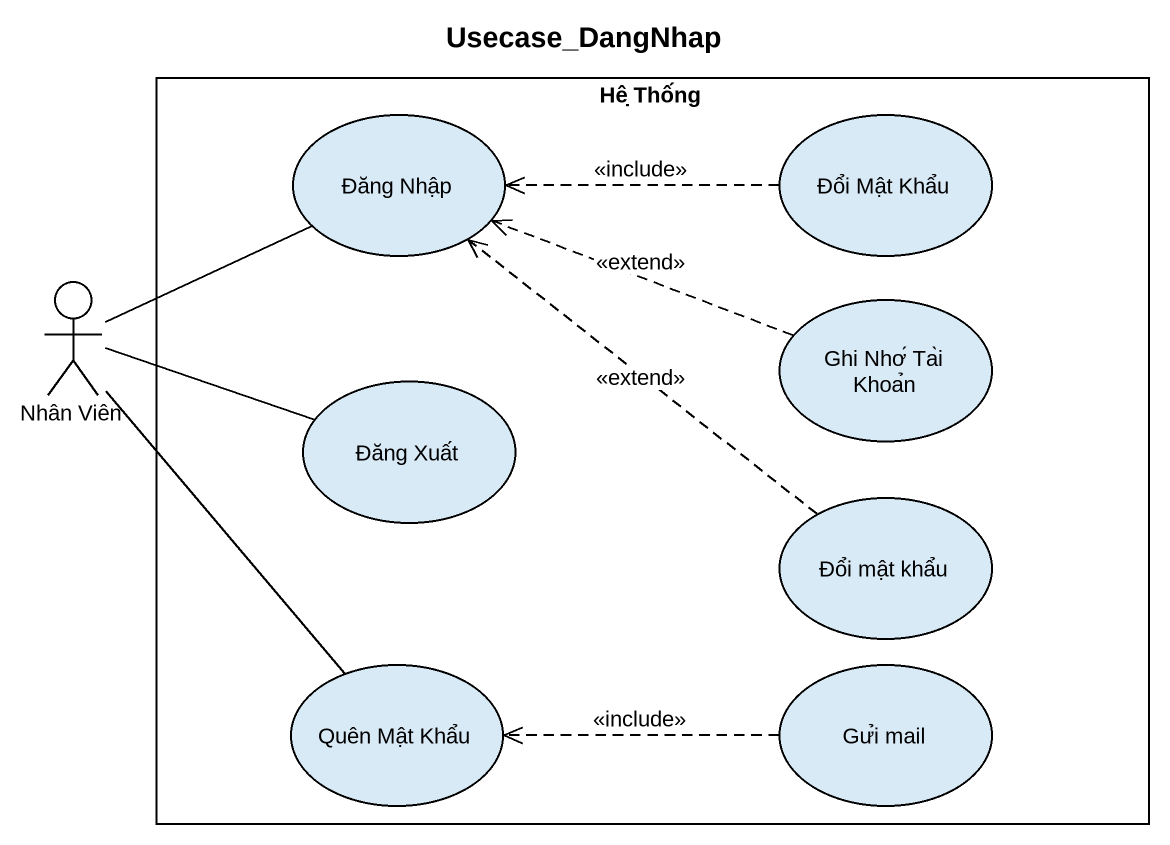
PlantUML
@startuml
title Usecase_DangNhap
rectangle "Hệ Thống" as Hê_Thô_ng {
  usecase "Đăng Nhập" as Đăng_Nhâ_p
  usecase "Đổi Mật Khẩu" as Đô_i_Mâ_t_Khâ_u
  usecase "Ghi Nhớ Tài Khoản" as Ghi_Nhơ_Ta_i_Khoa_n
  usecase "Đăng Xuất" as Đăng_Xuâ_t
  usecase "Đổi mật khẩu" as Đô_i_mâ_t_khâ_u
  usecase "Quên Mật Khẩu" as Quên_Mâ_t_Khâ_u
  usecase "Gửi mail" as Gư_i_mail
}
actor "Nhân Viên" as Nhân_Viên
Đô_i_Mâ_t_Khâ_u .left.> Đăng_Nhâ_p : <<include>>
Nhân_Viên -right- Đăng_Nhâ_p
Nhân_Viên -- Quên_Mâ_t_Khâ_u
Ghi_Nhơ_Ta_i_Khoa_n .left.> Đăng_Nhâ_p : <<extend>>
Đăng_Xuâ_t -left- Nhân_Viên
Đô_i_mâ_t_khâ_u .up.> Đăng_Nhâ_p : <<extend>>
Gư_i_mail .left.> Quên_Mâ_t_Khâ_u : <<include>>
@enduml
